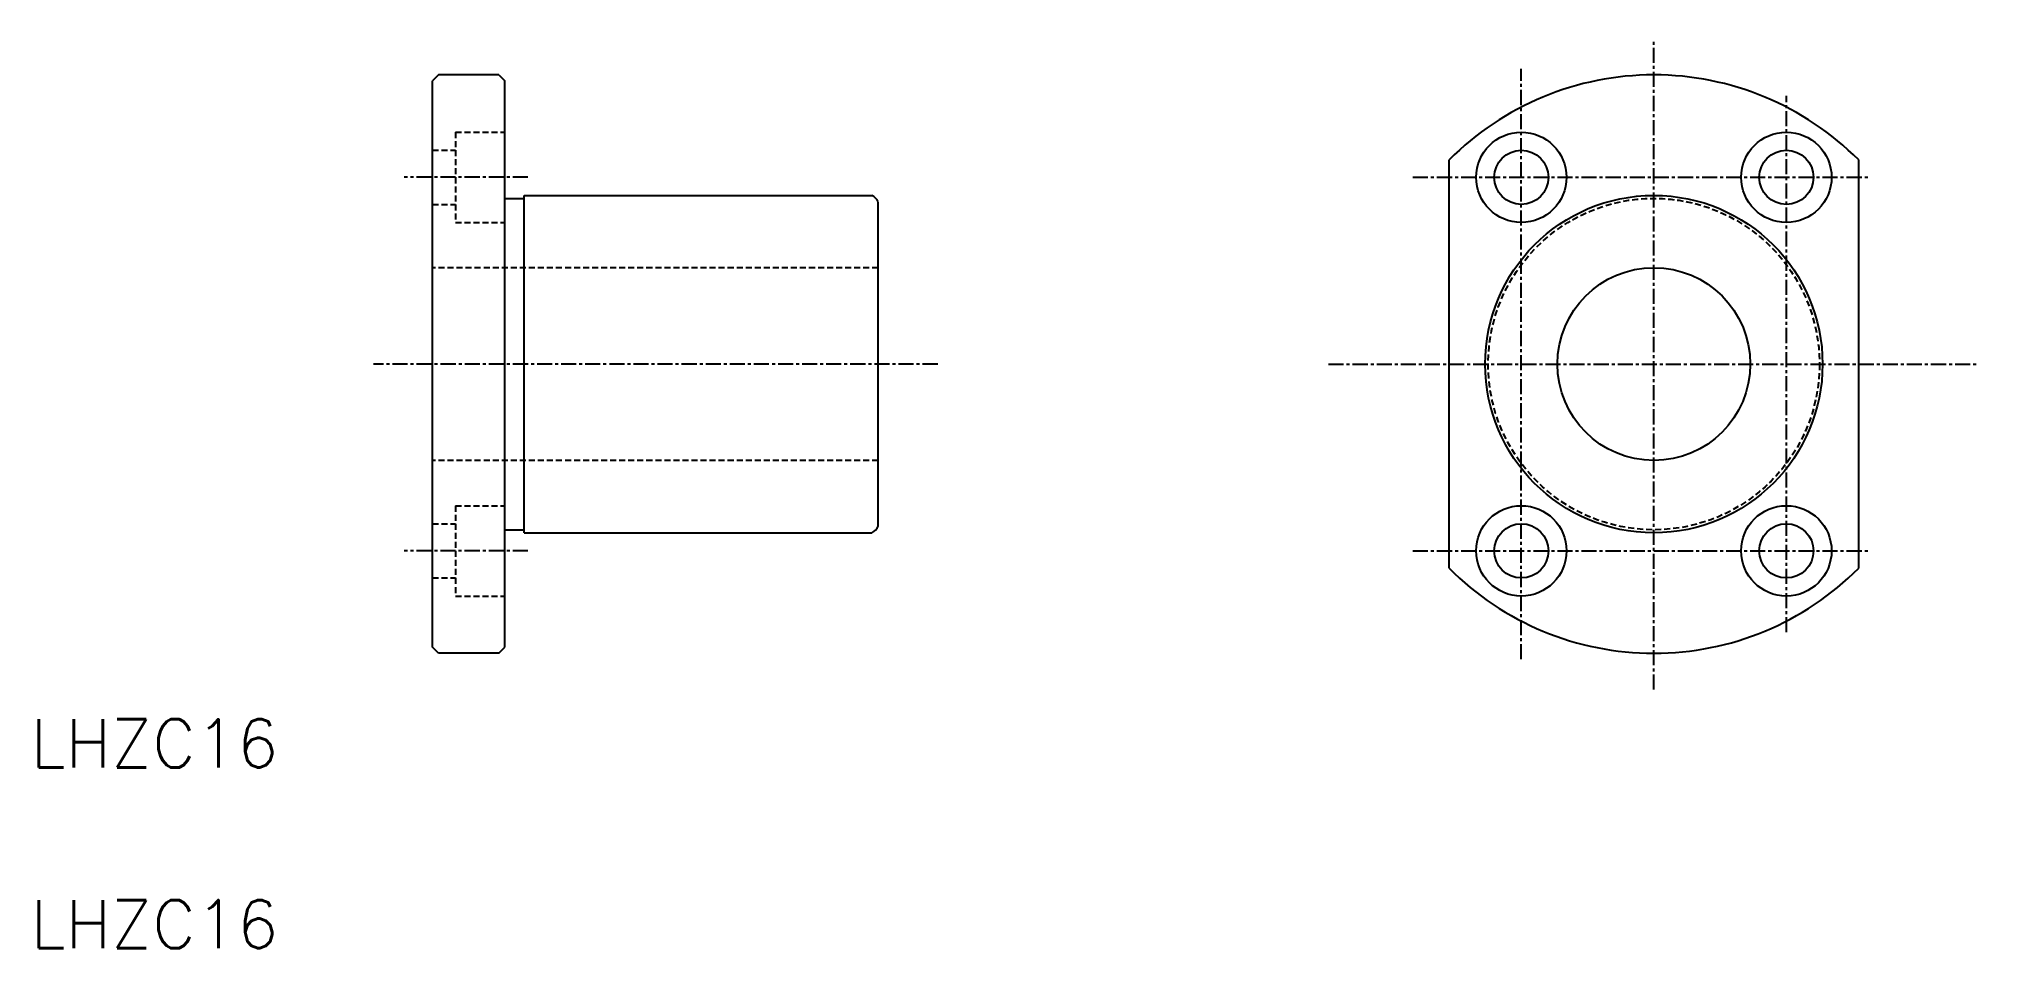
# Model space of a CAD drawing. Extents: x 324 to 485, y 142 to 217.
import ezdxf

# ---------------------------------------------------------------- set-up
doc = ezdxf.new("R2010")
doc.units = 0
doc.linetypes.add('CENTER', pattern=[2, 1.25, -0.25, 0.25, -0.25])
doc.linetypes.add('DASHED', pattern=[0.75, 0.5, -0.25])
doc.layers.get('0').update_dxf_attribs({"linetype": 'CONTINUOUS'})
doc.layers.add('CENTER', color=1, linetype='CENTER')
doc.styles.get("Standard").update_dxf_attribs({"font": 'txt.shx', "bigfont": 'bigfont.shx'})

msp = doc.modelspace()

# ---------------------------------------------------------------- linework, layer by layer
at = {"color": 7, "linetype": 'CONTINUOUS'}
for p, q in [((356.83, 214.23), (356.33, 213.73)), ((361.83, 214.23), (356.83, 214.23)), ((361.83, 214.23), (362.33, 213.73)), ((356.33, 166.73), (356.33, 213.73)), ((362.33, 166.73), (362.33, 213.73)), ((440.7, 173.28), (440.7, 207.17)), ((474.7, 173.28), (474.7, 207.17)), ((362.33, 203.98), (363.93, 203.98)), ((363.93, 204.23), (392.79, 204.23)), ((363.93, 176.23), (363.93, 204.23)), ((393.33, 176.77), (393.33, 203.68)), ((362.33, 176.48), (363.93, 176.48)), ((363.93, 176.23), (392.79, 176.23)), ((369.71, 176.23), (369.71, 176.23)), ((377.08, 176.23), (377.08, 176.23)), ((356.83, 166.23), (356.33, 166.73)), ((361.83, 166.23), (356.83, 166.23)), ((361.83, 166.23), (362.33, 166.73))]:
    msp.add_line(p, q, dxfattribs=at)
at = {"color": 3, "linetype": 'DASHED'}
for p, q in [((358.23, 209.48), (362.33, 209.48)), ((358.23, 209.48), (358.23, 201.98)), ((356.33, 207.98), (358.23, 207.98)), ((356.33, 203.48), (358.23, 203.48)), ((358.23, 201.98), (362.33, 201.98)), ((393.33, 198.23), (356.33, 198.23)), ((393.33, 182.23), (356.33, 182.23)), ((358.23, 178.48), (362.33, 178.48)), ((358.23, 178.48), (358.23, 170.98)), ((356.33, 176.98), (358.23, 176.98)), ((356.33, 172.48), (358.23, 172.48)), ((358.23, 170.98), (362.33, 170.98))]:
    msp.add_line(p, q, dxfattribs=at)
at = {"color": 7, "linetype": 'CONTINUOUS'}
for centre, radius in [((446.7, 205.73), 3.75), ((468.7, 205.73), 3.75), ((446.7, 205.73), 2.25), ((468.7, 205.73), 2.25), ((457.7, 190.23), 14), ((457.7, 190.23), 8), ((446.7, 174.73), 3.75), ((468.7, 174.73), 3.75), ((468.7, 174.73), 2.25)]:
    msp.add_circle(centre, radius, dxfattribs=at)
at = {"color": 3, "linetype": 'DASHED'}
msp.add_circle((457.7, 190.23), 13.75, dxfattribs=at)
msp.add_circle((446.7, 174.73), 2.25)
at = {"color": 7, "linetype": 'CONTINUOUS'}
for centre, radius, start, end in [((457.7, 190.23), 24, 44.9005, 135.0995), ((392.18, 203.08), 1.3, 27.7958, 62.2042), ((392.18, 177.38), 1.3, 297.7958, 332.2042), ((457.7, 190.23), 24, 224.9005, 315.0995)]:
    msp.add_arc(centre, radius, start, end, dxfattribs=at)
at = {"layer": 'CENTER', "color": 1, "linetype": 'CENTER'}
for p, q in [((457.7, 163.23), (457.7, 217.23)), ((446.7, 165.73), (446.7, 214.73)), ((468.7, 167.98), (468.7, 212.48)), ((364.25, 205.73), (353.98, 205.73)), ((437.7, 205.73), (475.45, 205.73)), ((398.26, 190.23), (351.43, 190.23)), ((430.7, 190.23), (484.7, 190.23)), ((364.25, 174.73), (353.98, 174.73)), ((437.7, 174.73), (475.45, 174.73))]:
    msp.add_line(p, q, dxfattribs=at)

# ---------------------------------------------------------------- texts
at = {"color": 7, "linetype": 'CONTINUOUS'}
for p in [(322.97, 156.75), (322.97, 141.75)]:
    msp.add_text('LHZC16', height=4, dxfattribs=at).set_placement(p)

doc.saveas('drawing.dxf')
